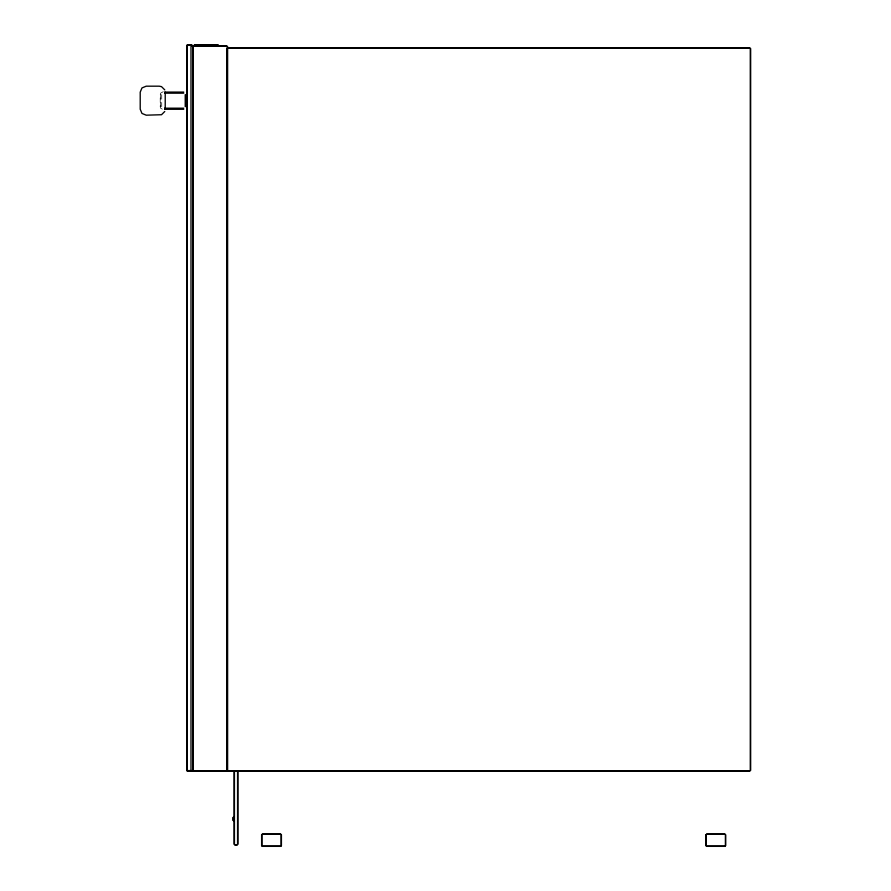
<?xml version="1.0" encoding="UTF-8"?>
<svg xmlns="http://www.w3.org/2000/svg" width="891" height="891" viewBox="0 0 891 891"><rect width="100%" height="100%" fill="white"/><g stroke="black" fill="none" stroke-linecap="round" stroke-linejoin="round"><path stroke-width="0.67" stroke-dasharray="4.46 3.34" d="M163.22 91.684L160.625 93.176L160.224 94.68L160.224 106.686L160.625 108.19L163.22 109.682M161.728 94.68L161.728 106.686M160.625 94.68L160.625 106.686"/><path stroke-width="1.34" d="M164.768 111.486L161.516 114.727L146.213 115.184L141.97 113.435L140.21 109.192L140.21 92.174L141.97 87.931L146.213 86.182L159.222 86.182L161.516 86.639L164.768 89.88M186.698 45.363L187.299 44.773M188.112 44.773L191.866 44.773M197.579 44.773L208.405 44.739M194.361 44.973L218.128 44.973M194.361 45.118L218.128 45.118M188.112 45.363L191.866 45.363M191.487 45.686L226.748 45.686M191.487 46.054L226.748 46.054M227.506 47.68L749.788 47.68M227.506 48.047L749.788 48.047M164.59 92.085L183.735 92.085M164.59 93.176L183.735 93.176M164.59 108.19L183.735 108.19M164.59 109.281L183.735 109.281M188.112 770.604L191.866 770.604M191.487 770.915L226.748 770.915M227.506 770.915L749.788 770.915M188.112 771.205L226.748 771.283M227.506 771.283L749.788 771.283M262.266 834.043L280.776 834.043M706.518 834.043L725.029 834.043M262.266 834.321L280.776 834.321M706.518 834.321L725.029 834.321M234.879 844.757L237.129 844.757M234.879 845.08L237.129 845.08M262.266 846.071L280.776 846.071M706.518 846.071L725.029 846.071M262.266 846.35L280.776 846.35M706.518 846.35L725.029 846.35M186.698 770.604L187.299 771.205M750.656 48.548L750.656 770.414M750.289 48.548L750.289 770.414M725.675 834.7L725.675 845.704M725.397 834.7L725.397 845.704M706.14 834.7L706.14 845.704M705.861 834.7L705.861 845.704M281.422 834.7L281.422 845.704M281.144 834.7L281.144 845.704M261.887 834.7L261.887 845.704M261.62 834.7L261.62 845.704M237.886 771.038L237.886 844.323M237.563 771.038L237.563 844.323M234.444 771.038L234.444 844.323M234.121 771.038L234.121 844.323M233.665 817.236L233.665 820.644M233.509 817.192L233.509 820.689M233.353 817.236L233.353 820.644M233.23 817.348L233.23 820.522M227.617 46.555L227.617 770.414M227.25 46.555L227.25 770.414M227.005 48.548L227.005 770.414M193.269 46.176L193.269 769.791M192.679 46.176L192.679 769.791M190.986 46.555L190.986 770.414M187.299 46.176L187.299 769.791M186.698 46.176L186.698 769.791M186.33 94.68L186.33 106.686M185.228 94.68L185.228 106.686M165.225 92.174L165.225 109.192"/></g></svg>
